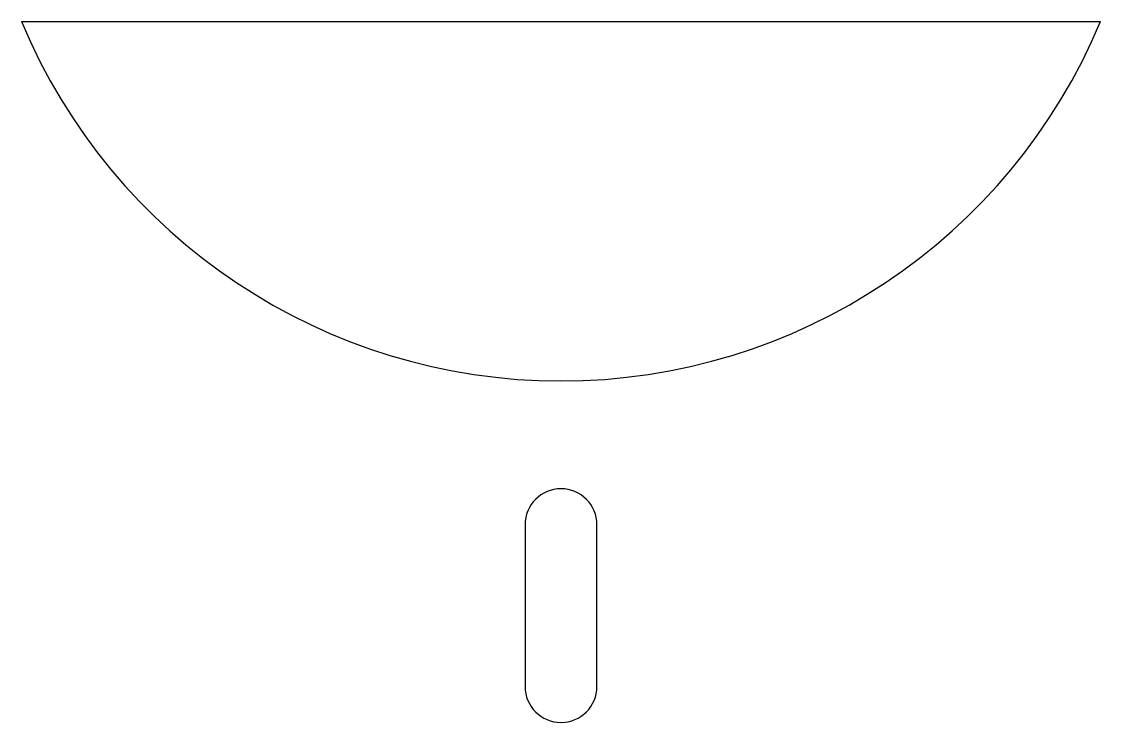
# Model space of a CAD drawing. Header units: millimetres. Extents: x -300 to 300, y -290 to 100.
import ezdxf

# ---------------------------------------------------------------- set-up
doc = ezdxf.new("R2010")
doc.units = ezdxf.units.MM

msp = doc.modelspace()

# ---------------------------------------------------------------- linework, layer by layer
at = {"color": 0, "linetype": 'ByBlock', "lineweight": -2}
for p, q in [((-300, 100), (300, 100)), ((0, 100), (0, 100))]:
    msp.add_line(p, q, dxfattribs=at)
msp.add_lwpolyline([(-20, -180), (-20, -270, 1), (20, -270), (20, -180, 1), (-20, -180, 1)], format="xyb", dxfattribs=at)
msp.add_arc((0, 225), 325, 202.61986, 337.38014, dxfattribs=at)

doc.saveas('drawing.dxf')
